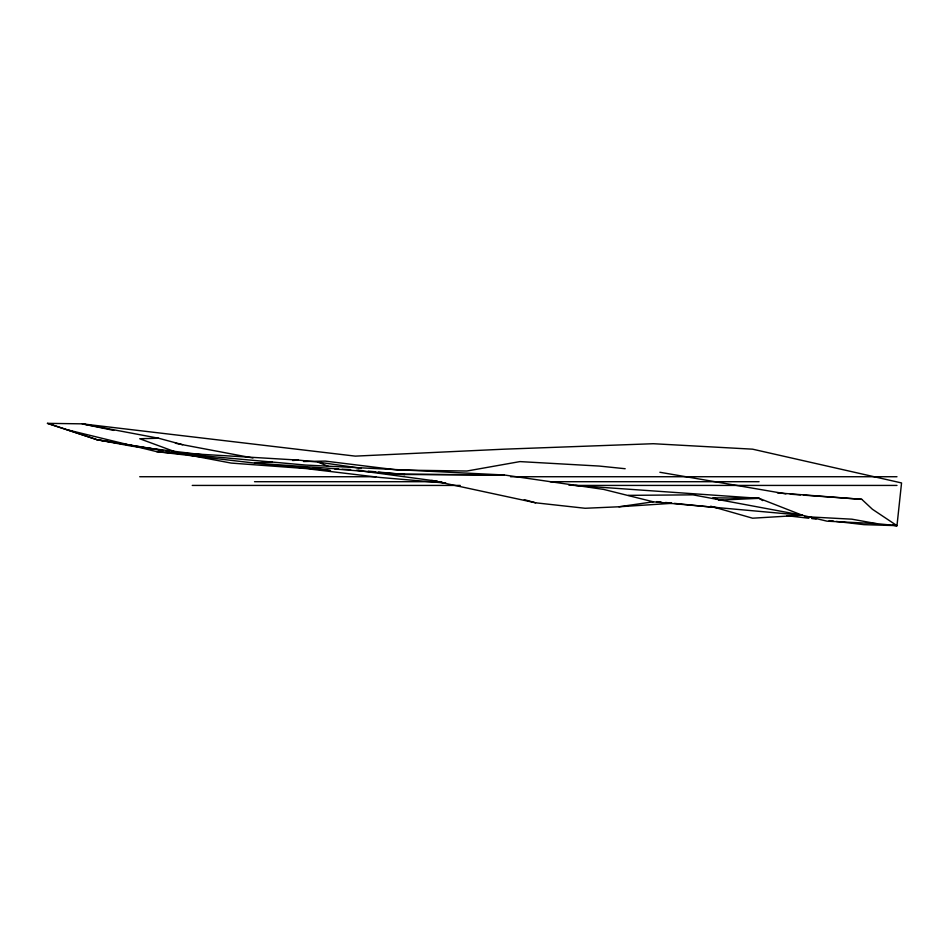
<?xml version="1.0" encoding="UTF-8"?>
<svg xmlns="http://www.w3.org/2000/svg" width="949" height="949" viewBox="0 0 949 949"><rect width="100%" height="100%" fill="white"/><g stroke="black" fill="none" stroke-linecap="round" stroke-linejoin="round"><path stroke-width="1.42" d="M836.413 521.452L864.005 524.655L896.983 525.651L901.55 482.946L752.581 449.174L653.268 443.717L504.299 449.174L355.317 456.125L82.207 423.847L47.45 423.349L97.106 439.743L131.864 446.196L204.854 455.034M356.349 470.253L431.748 480.455L535.58 502.804L585.142 508.273L618.95 506.778L653.268 501.807L802.237 515.224L827.065 521.179L876.722 523.658L896.983 525.651L872.404 509.257L861.775 499.328L777.409 492.875M718.535 500.17L759.081 498.332L802.237 515.224L752.581 518.201L710.682 506.208M272.078 461.89L254.522 463.076L156.692 451.653L67.308 429.814L47.45 423.349M292.565 460.502L298.413 460.099L317.879 462.08L361.332 468.32M618.95 506.778L671.821 503.338M252.98 458.011L182.564 444.701L158.637 438.248L139.717 438.746L176.099 452.151M303.502 461.522L325.234 461.095L397.833 470.028L466.908 471.024L519.933 461.594L599.139 466.054L625.177 468.723M628.44 495.354L692.995 494.856L802.237 515.224M139.717 476.73L375.84 476.73M510.562 476.73L896.983 476.73M254.522 481.701L441.831 481.701M550.159 481.701L759.081 481.701M192.256 485.425L460.229 485.425M575.604 485.425L896.983 485.425M762.735 500.598L759.081 498.332L712.853 497.834L717.136 498.866M337.773 469.126L334.914 469.043L404.986 474.5L504.299 474.998L603.611 489.399L653.268 501.807M342.043 469.269L350.608 469.53M788.512 515.793L794.408 516.114M804.728 516.659L851.894 519.186L876.722 523.658M298.413 460.099L156.692 451.653L305.661 465.069L504.299 474.998L386.504 474.002L404.986 474.5L378.532 472.08M338.615 468.96L254.522 463.076L330.489 470.526L312.956 468.355M568.771 485.034L759.081 498.332M790.28 494.18L800.493 494.915M803.412 495.129L861.775 499.328M445.793 483.065L380.158 477.477L305.661 468.545L231.176 463.076L188.981 455.081M357.951 470.206L362.364 470.609M368.236 471.143L375.59 471.819M656.661 501.606L661.085 502.045M665.51 502.484L671.406 503.077M674.359 503.373L718.583 507.798M892.558 525.2L896.983 525.651M659.887 472.27L785.902 493.871M787.041 515.71L808.821 518.249M811.727 518.581L816.081 519.091M829.153 520.61L833.507 521.108M431.748 480.455L437.501 481.143M305.649 467.442L308.579 467.81M67.308 429.814L97.106 439.743L162.979 450.395M165.897 450.87L168.827 451.344M97.106 439.743L161.294 450.277M158.637 438.248L82.207 423.847L113.75 430.407M183.157 453.978L186.063 454.524M175.399 443.219L182.564 444.701M524.287 499.649L535.58 502.804M317.879 462.08L328.366 466.362"/></g></svg>
